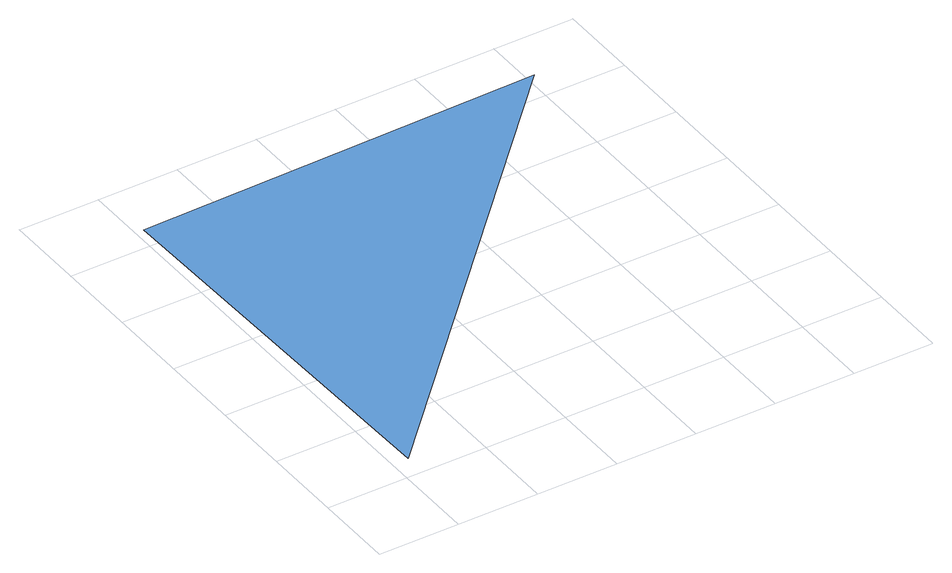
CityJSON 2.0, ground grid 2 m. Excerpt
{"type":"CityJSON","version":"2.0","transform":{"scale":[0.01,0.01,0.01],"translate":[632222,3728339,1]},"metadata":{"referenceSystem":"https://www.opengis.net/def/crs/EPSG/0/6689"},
"CityObjects":{
"waterbody1":{"type":"WaterBody","attributes":{"name":"福岡県津波浸水想定図","class":"1140","function":"2","WaterBodyTsunamiRiskAttribute.description":"1","WaterBodyTsunamiRiskAttribute.rank":"2"},"geometry":[{"type":"MultiSurface","lod":"1","boundaries":[[[0,1,2]]]}]}
},
"vertices":[
[41,57,97],[1021,1075,97],[22,1056,97]
]}
